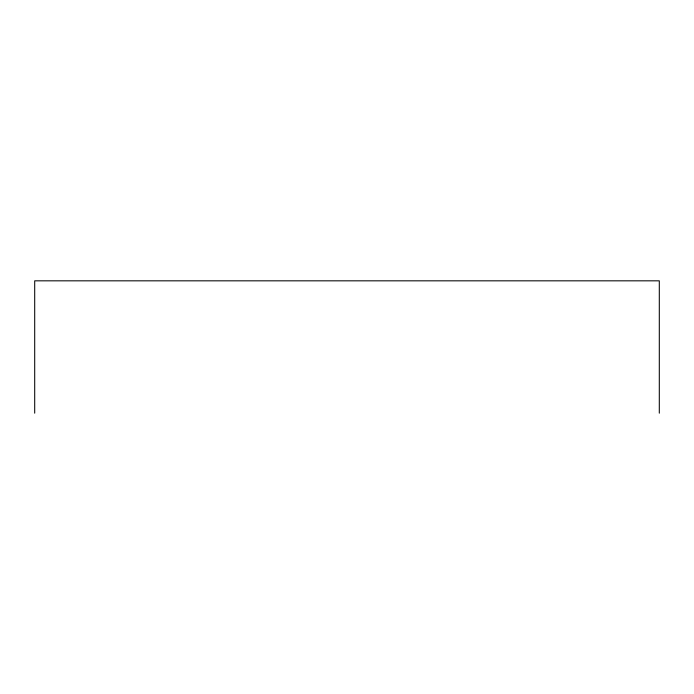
<?xml version="1.0" encoding="UTF-8"?>
<svg xmlns="http://www.w3.org/2000/svg" width="694" height="694" viewBox="0 0 694 694"><rect width="100%" height="100%" fill="white"/><g stroke="black" fill="none" stroke-linecap="round" stroke-linejoin="round"><path stroke-width="1.04" d="M659.3 413.173L659.3 280.827L34.7 280.827L34.7 413.173"/></g></svg>
